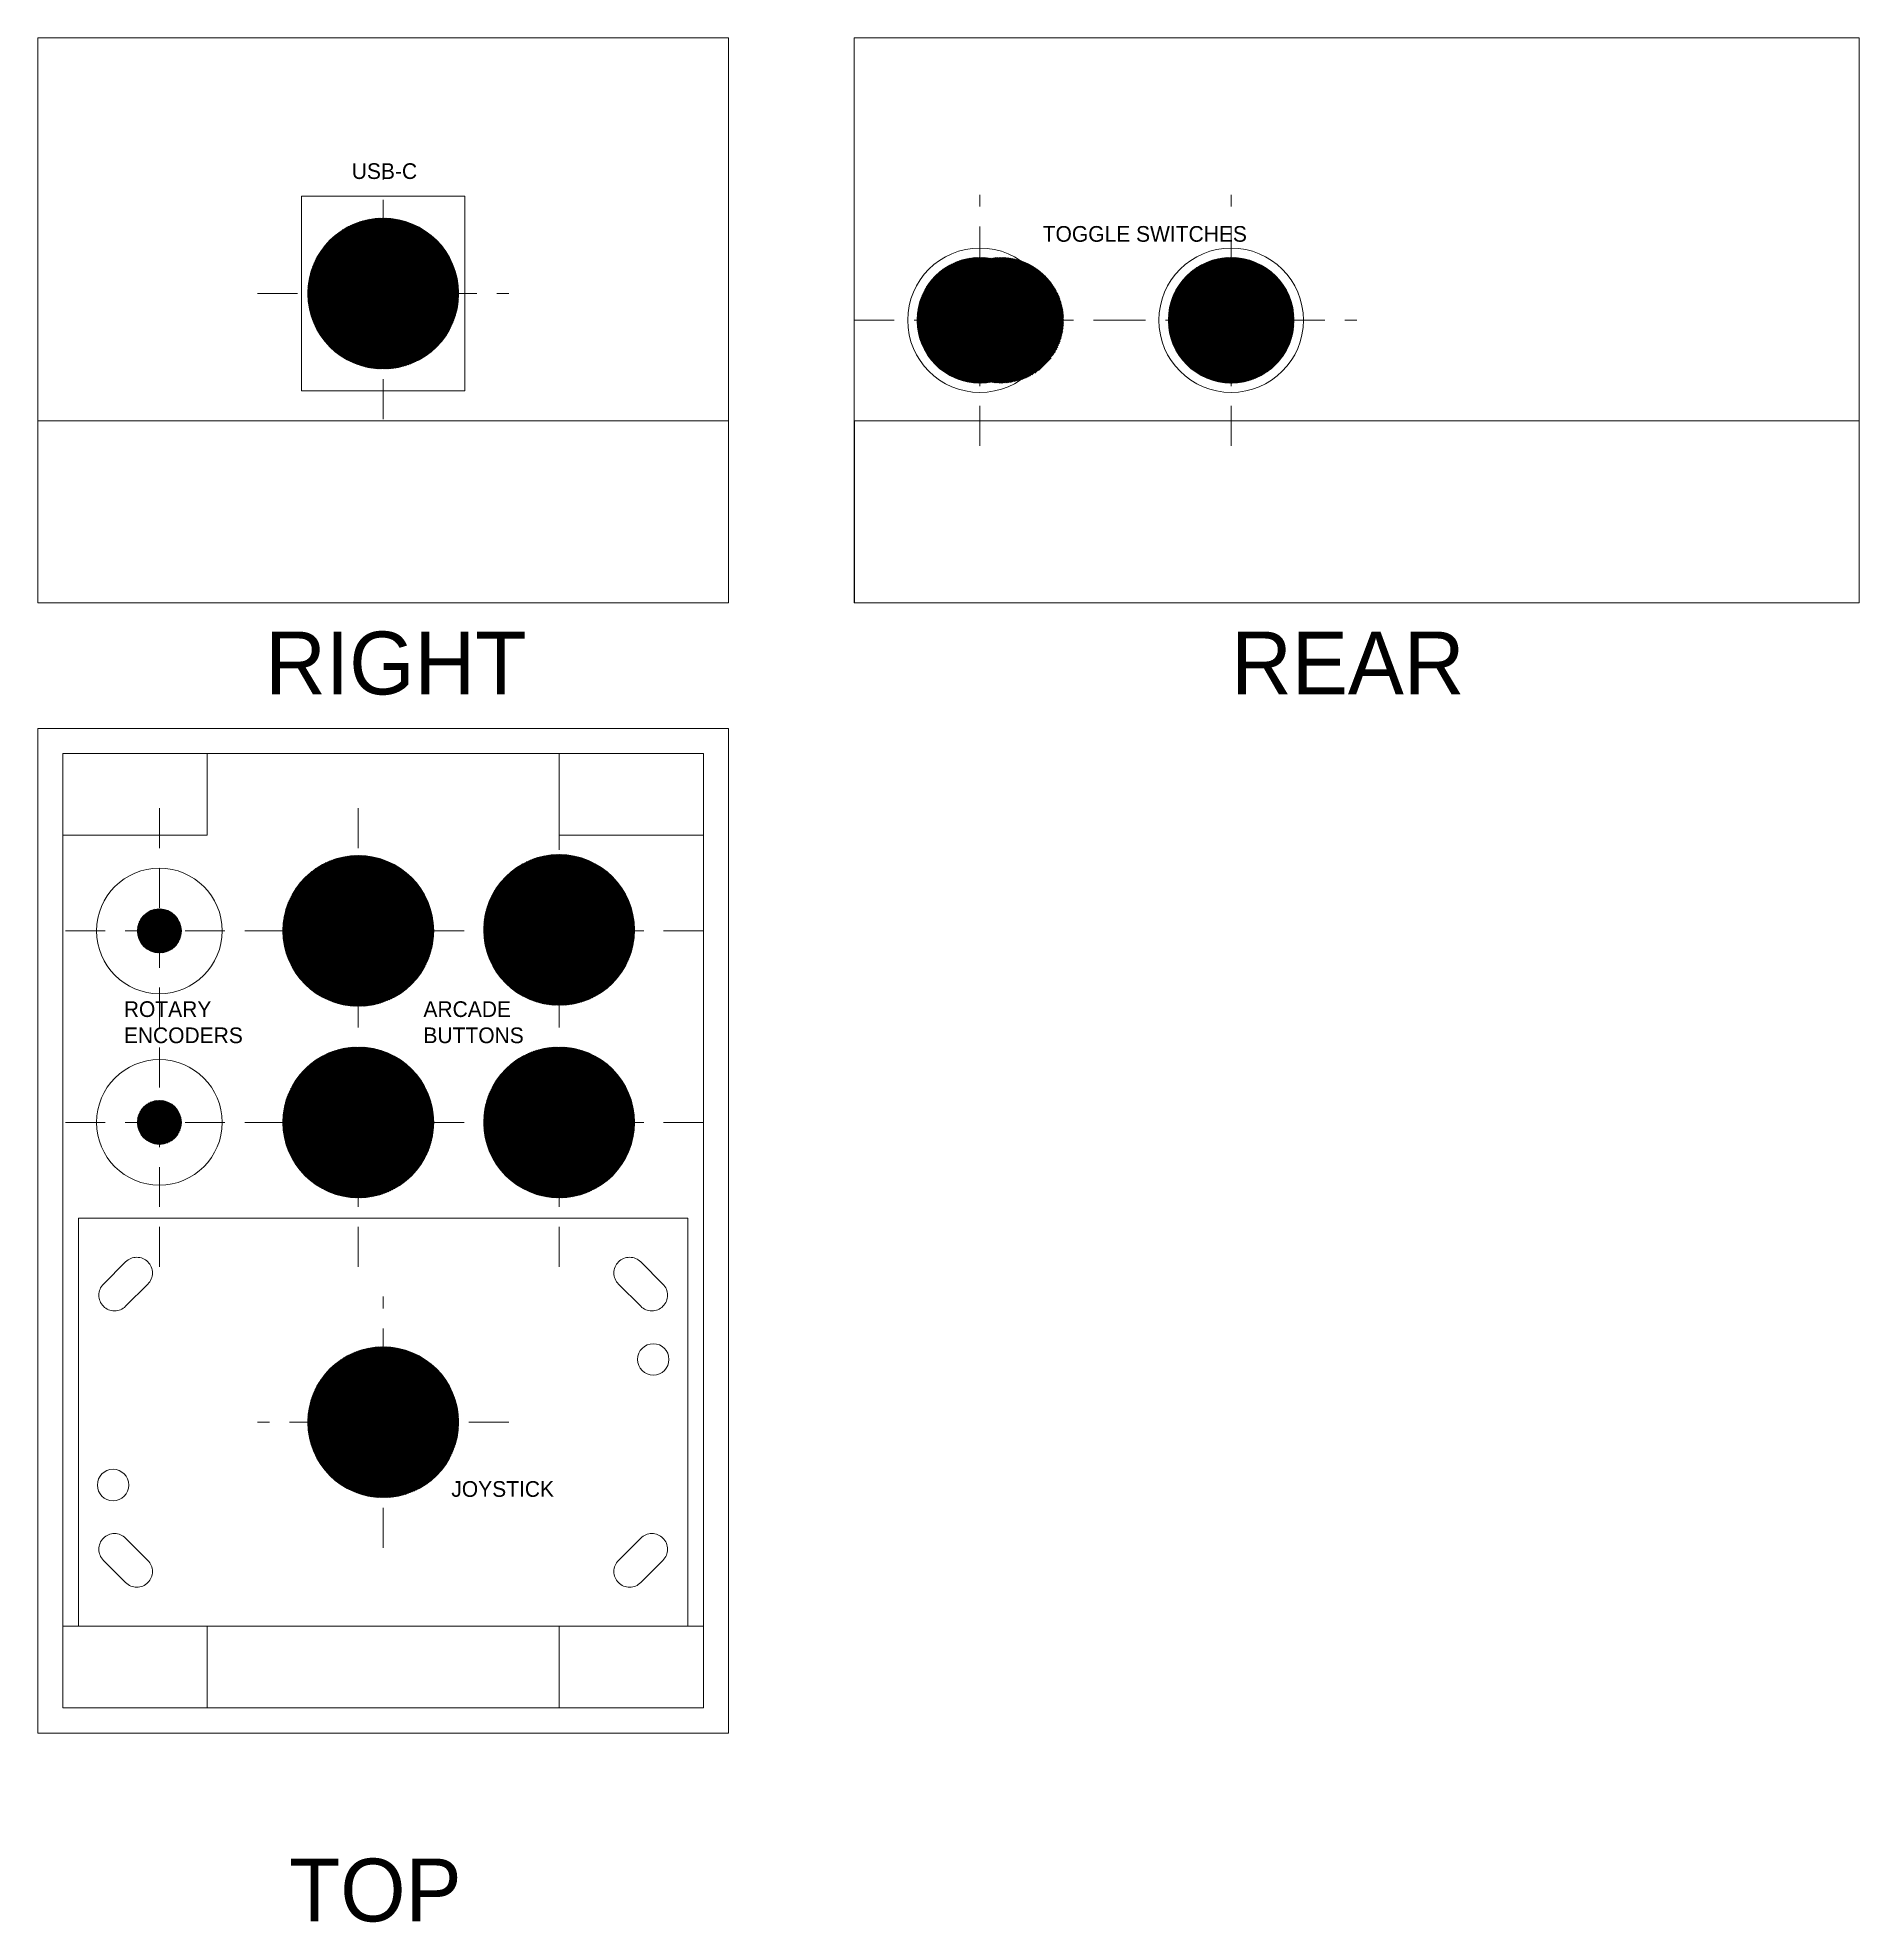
# Model space of a CAD drawing. Header units: millimetres. Extents: x 0 to 290, y -210 to 90.
import ezdxf

# ---------------------------------------------------------------- set-up
doc = ezdxf.new("R2010")
doc.units = ezdxf.units.MM
doc.linetypes.add('DASHED2', pattern=[9.525, 6.35, -3.175])
doc.layers.get('0').update_dxf_attribs({"lineweight": 25, "true_color": 0xffffff})
for name, color, linetype, lineweight, true_color in [('box', 7, 'Continuous', 0, 0xffffff), ('buttons', 7, 'Continuous', 0, 0xffffff), ('buttons-guides', 1, 'DASHED2', 0, 0xff0000), ('joystick', 7, 'Continuous', 0, 0xffffff), ('joystick-guides', 1, 'DASHED2', 0, 0xff0000), ('knobs', 7, 'Continuous', 0, 0xffffff), ('knobs-20mm', 7, 'Continuous', 0, 0xffffff), ('switches', 7, 'Continuous', 0, 0xffffff), ('switches-guides', 1, 'DASHED2', 0, 0xff0000), ('usb', 7, 'Continuous', 0, 0xffffff), ('usb-guides', 1, 'DASHED2', 0, 0xff0000)]:
    doc.layers.add(name, color=color, linetype=linetype, lineweight=lineweight, true_color=true_color)
doc.styles.add('textstyle0', font='')
doc.styles.add('textstyle1', font='')
doc.styles.add('textstyle2', font='')
doc.styles.add('textstyle3', font='')
doc.styles.add('textstyle4', font='')
doc.styles.add('textstyle5', font='')
doc.styles.add('textstyle6', font='')
doc.styles.add('textstyle7', font='')
doc.styles.get('textstyle0').set_extended_font_data('Liberation Sans')
doc.styles.get('textstyle1').set_extended_font_data('Liberation Sans')
doc.styles.get('textstyle2').set_extended_font_data('Liberation Sans')
doc.styles.get('textstyle3').set_extended_font_data('Liberation Sans')
doc.styles.get('textstyle4').set_extended_font_data('Liberation Sans')
doc.styles.get('textstyle5').set_extended_font_data('Liberation Sans')
doc.styles.get('textstyle6').set_extended_font_data('Liberation Sans')
doc.styles.get('textstyle7').set_extended_font_data('Liberation Sans')
pattern_1 = [(45, (0, 0), (-0.08838835, 0.08838835), [])]

msp = doc.modelspace()

# ---------------------------------------------------------------- hatches: boundary and pattern name
at = {"layer": 'buttons'}
h = msp.add_hatch(dxfattribs=at)
h.set_pattern_fill('angle45', color=256, scale=0.05, angle=90, style=0)
h.set_pattern_definition(pattern_1)
edge = h.paths.add_edge_path()
edge.add_arc((51.04, -82.75), 12, 0, 360)
edge = h.paths.add_edge_path()
edge.add_arc((51.04, -52.25), 12, 0, 360)
edge = h.paths.add_edge_path()
edge.add_arc((83, -82.75), 12, 0, 360)
edge = h.paths.add_edge_path()
edge.add_arc((83, -52.1), 12, 0, 360)
edge = h.paths.add_edge_path()
edge.add_line((19.37, -105.74), (19.37, -31.36))
h = msp.add_hatch(dxfattribs=at)
h.set_pattern_fill('ANSI31', color=256, angle=90, style=0)
h.set_pattern_definition(pattern_1)
edge = h.paths.add_edge_path()
edge.add_arc((51.04, -82.75), 12, 0, 360)
edge = h.paths.add_edge_path()
edge.add_arc((51.04, -52.25), 12, 0, 360)
edge = h.paths.add_edge_path()
edge.add_arc((83, -82.75), 12, 0, 360)
edge = h.paths.add_edge_path()
edge.add_arc((83, -52.1), 12, 0, 360)
at = {"layer": 'joystick'}
h = msp.add_hatch(dxfattribs=at)
h.set_pattern_fill('angle45', color=256, scale=0.05, angle=90, style=0)
h.set_pattern_definition(pattern_1)
edge = h.paths.add_edge_path()
edge.add_arc((55, -130.5), 12, 0, 360)
h = msp.add_hatch(dxfattribs=at)
h.set_pattern_fill('ANSI31', color=256, angle=90, style=0)
h.set_pattern_definition(pattern_1)
edge = h.paths.add_edge_path()
edge.add_arc((55, -130.5), 12, 0, 360)
at = {"layer": 'knobs'}
h = msp.add_hatch(dxfattribs=at)
h.set_pattern_fill('angle45', color=256, scale=0.05, angle=90, style=0)
h.set_pattern_definition(pattern_1)
edge = h.paths.add_edge_path()
edge.add_arc((19.37, -82.75), 3.5, 0, 360)
edge = h.paths.add_edge_path()
edge.add_arc((19.37, -52.25), 3.5, 0, 360)
at = {"layer": 'knobs-20mm'}
h = msp.add_hatch(dxfattribs=at)
h.set_pattern_fill('ANSI31', color=256, angle=90, style=0)
h.set_pattern_definition(pattern_1)
edge = h.paths.add_edge_path()
edge.add_arc((19.37, -52.25), 3.5, 0, 360)
edge = h.paths.add_edge_path()
edge.add_arc((19.37, -82.75), 3.5, 0, 360)
at = {"layer": 'switches'}
h = msp.add_hatch(dxfattribs=at)
h.set_pattern_fill('ANSI31', color=256, style=0)
h.set_pattern_definition(pattern_1)
edge = h.paths.add_edge_path()
edge.add_arc((55, 49.25), 12, 0, 360)
h = msp.add_hatch(dxfattribs=at)
h.set_pattern_fill('ANSI31', color=256, style=0)
h.set_pattern_definition(pattern_1)
edge = h.paths.add_edge_path()
edge.add_arc((190, 45), 10, 0, 360)
edge = h.paths.add_edge_path()
edge.add_arc((150, 45), 10, 0, 360)
h = msp.add_hatch(dxfattribs=at)
h.set_pattern_fill('angle45', color=256, scale=0.05, style=0)
h.set_pattern_definition(pattern_1)
edge = h.paths.add_edge_path()
edge.add_arc((153.33, 45), 10, 0, 360)
edge = h.paths.add_edge_path()
edge.add_arc((190, 45), 10, 0, 360)
at = {"layer": 'usb'}
h = msp.add_hatch(dxfattribs=at)
h.set_pattern_fill('angle45', color=256, scale=0.05, style=0)
h.set_pattern_definition(pattern_1)
edge = h.paths.add_edge_path()
edge.add_arc((55, 49.25), 12, 0, 360)

# ---------------------------------------------------------------- linework, layer by layer
at = {"layer": 'box'}
for p, q in [((290, 90), (130, 90)), ((130, 90), (130, 0)), ((290, 0), (290, 90)), ((130, 0), (290, 0)), ((0, -180), (0, -20)), ((27, -24), (27, -37)), ((83, -37), (83, -24)), ((27, -37), (4, -37)), ((106, -37), (83, -37)), ((4, -163), (27, -163)), ((27, -163), (27, -176)), ((83, -176), (83, -163)), ((83, -163), (106, -163))]:
    msp.add_line(p, q, dxfattribs=at)
for points in [[(0, 0), (110, 0), (110, 90), (0, 90)], [(0, 0), (110, 0), (110, 29), (0, 29)], [(130.01, 0), (290, 0), (290, 29), (130.01, 29)], [(110, -180), (110, -20), (0, -20), (0, -180)], [(106, -176), (106, -24), (4, -24), (4, -176)]]:
    msp.add_lwpolyline(points, close=True, dxfattribs=at)
at = {"layer": 'buttons'}
for centre in [(51.04, -52.25), (83, -52.1), (51.04, -82.75), (83, -82.75)]:
    msp.add_circle(centre, 12, dxfattribs=at)
at = {"layer": 'buttons-guides'}
for p, q in [((19.37, -105.74), (19.37, -31.36)), ((51.04, -105.74), (51.04, -31.36)), ((83, -105.74), (83, -31.36)), ((83, -38.36), (83, -39.36)), ((106, -52.25), (4, -52.25)), ((106, -82.75), (4, -82.75)), ((83, -163), (84, -163))]:
    msp.add_line(p, q, dxfattribs=at)
at = {"layer": 'joystick'}
msp.add_lwpolyline([(103.5, -163), (103.5, -98), (6.5, -98), (6.5, -163)], close=True, dxfattribs=at)
for points in [[(10.46, -112.04), (10.46, -112.04, 0.414214), (14, -112.04), (17.54, -108.5, 0.414214), (17.54, -104.96), (17.54, -104.96, 0.414214), (14, -104.96), (10.46, -108.5, 0.414214)], [(92.46, -104.96), (92.46, -104.96, 0.414214), (92.46, -108.5), (96, -112.04, 0.414214), (99.54, -112.04), (99.54, -112.04, 0.414214), (99.54, -108.5), (96, -104.96, 0.414214)], [(10.46, -148.96), (10.46, -148.96, 0.414214), (10.46, -152.5), (14, -156.04, 0.414214), (17.54, -156.04), (17.54, -156.04, 0.414214), (17.54, -152.5), (14, -148.96, 0.414214)], [(92.46, -156.04), (92.46, -156.04, 0.414214), (96, -156.04), (99.54, -152.5, 0.414214), (99.54, -148.96), (99.54, -148.96, 0.414214), (96, -148.96), (92.46, -152.5, 0.414214)]]:
    msp.add_lwpolyline(points, format="xyb", close=True, dxfattribs=at)
for centre, radius in [((55, -130.5), 12), ((98, -120.5), 2.5), ((12, -140.5), 2.5)]:
    msp.add_circle(centre, radius, dxfattribs=at)
at = {"layer": 'joystick-guides'}
for p, q in [((55, -150.5), (55, -110.5)), ((75, -130.5), (35, -130.5)), ((75, -130.5), (35, -130.5))]:
    msp.add_line(p, q, dxfattribs=at)
at = {"layer": 'knobs'}
for centre in [(19.37, -52.25), (19.37, -82.75)]:
    msp.add_circle(centre, 3.5, dxfattribs=at)
at = {"layer": 'knobs-20mm'}
for centre in [(19.37, -52.25), (19.37, -82.75)]:
    msp.add_circle(centre, 10, dxfattribs=at)
at = {"layer": 'switches'}
for centre, radius in [((150, 45), 11.5), ((150, 45), 10), ((190, 45), 11.5), ((190, 45), 10)]:
    msp.add_circle(centre, radius, dxfattribs=at)
at = {"layer": 'switches-guides'}
for p, q in [((150, 25), (150, 65)), ((190, 25), (190, 65)), ((130, 45), (170, 45)), ((170, 45), (210, 45))]:
    msp.add_line(p, q, dxfattribs=at)
at = {"layer": 'usb'}
msp.add_lwpolyline([(42, 33.75), (68, 33.75), (68, 64.75), (42, 64.75)], close=True, dxfattribs=at)
msp.add_circle((55, 49.25), 12, dxfattribs=at)
at = {"layer": 'usb-guides'}
for p, q in [((55, 29.25), (55, 69.25)), ((35, 49.25), (75, 49.25))]:
    msp.add_line(p, q, dxfattribs=at)

# ---------------------------------------------------------------- texts
at = {"char_height": 1, "attachment_point": 1}
for s, insert, style in [('\\fosifont|b0|i0|c0|p0;\\H2.5;USB-C', (50, 70), 'textstyle6'), ('\\fosifont|b0|i0|c0|p0;\\H2.5;TOGGLE SWITCHES', (160, 60), 'textstyle1'), ('\\fosifont|b0|i0|c0|p0;\\H10;RIGHT', (36.22, -4.59), 'textstyle5'), ('\\fosifont|b0|i0|c0|p0;\\H10;REAR', (190, -4.59), 'textstyle4'), ('\\fosifont|b0|i0|c0|p0;\\H2.5;ROTARY\\PENCODERS', (13.71, -63.46), 'textstyle2'), ('\\fosifont|b0|i0|c0|p0;\\H2.5;ARCADE\\PBUTTONS', (61.41, -63.46), 'textstyle3'), ('\\fosifont|b0|i0|c0|p0;\\H2.5;JOYSTICK', (65.85, -139.88), 'textstyle0'), ('\\fosifont|b0|i0|c0|p0;\\H10;TOP', (40, -200), 'textstyle7')]:
    msp.add_mtext(s, dxfattribs=dict(at, insert=insert, style=style))

doc.saveas('drawing.dxf')
